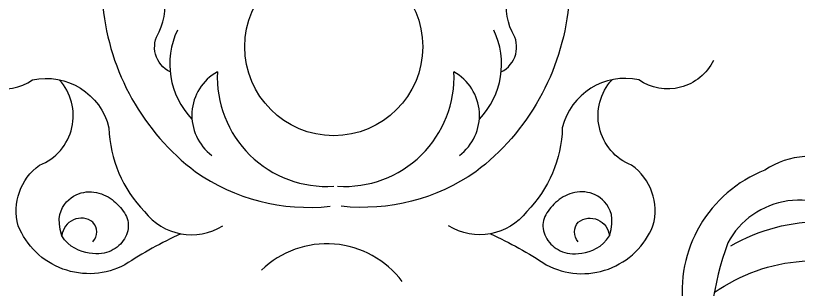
# Model space of a CAD drawing. Header units: millimetres. Extents: x -159346 to -157016, y -80163 to -78851.
# Drawn here: x -157272.36 to -157240.61, y -79003.94 to -78992.84 of the extents above; entities that cross this region are included whole.
import ezdxf

# ---------------------------------------------------------------- set-up
doc = ezdxf.new("R2010")
doc.units = ezdxf.units.MM
doc.header["$LTSCALE"] = 2
doc.header["$MEASUREMENT"] = 0
doc.layers.add('3', color=3, linetype='CONTINUOUS')
doc.layers.add('4', color=4, linetype='CONTINUOUS')

msp = doc.modelspace()

# ---------------------------------------------------------------- linework, layer by layer
at = {"layer": '3', "color": 0}
for points in [[(-157268.53, -78989.893, -0.561781), (-157269.857, -78988.936, -0.538547), (-157269.145, -78984.372, 0.054264), (-157267.425, -78983.855, 0.359952), (-157266.319, -78981.94, 0.602946), (-157267.867, -78981.793, -0.466924), (-157269.562, -78982.014, -0.557579), (-157269.636, -78980.688, 0.546986), (-157270.668, -78979.436, 0.363293), (-157271.921, -78981.277, 0.404797), (-157270.815, -78983.56, -0.398519), (-157271.331, -78985.18, 0.368825), (-157271.553, -78989.967, -0.151067), (-157268.825, -78992.471, 0.208849), (-157265.066, -78999.172, 0.180731), (-157259.611, -79000.571)], [(-157250.237, -78989.893, 0.561781), (-157248.91, -78988.936, 0.538547), (-157249.622, -78984.372, -0.054264), (-157251.342, -78983.855, -0.359952), (-157252.448, -78981.94, -0.602946), (-157250.9, -78981.793, 0.466924), (-157249.205, -78982.014, 0.557579), (-157249.131, -78980.688, -0.546986), (-157248.099, -78979.436, -0.363293), (-157246.846, -78981.277, -0.404797), (-157247.952, -78983.56, 0.398519), (-157247.436, -78985.18, -0.368825), (-157247.214, -78989.967, 0.151067), (-157249.942, -78992.471, -0.208849), (-157253.701, -78999.172, -0.180731), (-157259.156, -79000.571)], [(-157266.098, -78995.122, -0.454113), (-157266.54, -78993.501, 0.348284), (-157267.277, -78990.409, 0.348284)], [(-157252.669, -78995.122, 0.454113), (-157252.227, -78993.501, -0.348284), (-157251.49, -78990.409, -0.348284)], [(-157274.71, -78994.657, 0.458152), (-157271.68, -78995.45, -0.408976), (-157268.579, -78997.395, 0.188573), (-157267.136, -79000.782, 0.389296), (-157263.962, -79001.359)], [(-157244.057, -78994.657, -0.458152), (-157247.087, -78995.45, 0.408976), (-157250.188, -78997.395, -0.188573), (-157251.631, -79000.782, -0.389296), (-157254.805, -79001.359)], [(-157265.661, -79001.688, 0.039585), (-157267.929, -79002.944, -0.445386), (-157272.257, -79001.359, -0.318373), (-157271.392, -78998.909, 0.526288), (-157270.596, -78995.442, 0.526288)], [(-157253.106, -79001.688, -0.039585), (-157250.838, -79002.944, 0.445386), (-157246.51, -79001.359, 0.318373), (-157247.375, -78998.909, -0.526288), (-157248.171, -78995.442, -0.526288)], [(-157236.963, -79001.717, 0.597201), (-157241.971, -78999.106, 0.346566), (-157245.281, -79004.774, 0.013773), (-157245.872, -79010.796, -0.46999), (-157254.618, -79014.81, -0.311754), (-157259.109, -79017.762, -0.311754)], [(-157238.233, -79001.336, 0.511178), (-157243.476, -79002.06, 0.101647), (-157244.231, -79007.268, -0.234748), (-157246.289, -79013.984, -0.231473), (-157251.154, -79015.382, -0.166938)], [(-157269.228, -79002.007, 0.389371), (-157269.228, -79001.215, 0.588679), (-157270.489, -79001.769)], [(-157249.539, -79002.007, -0.389371), (-157249.539, -79001.215, -0.588679), (-157248.278, -79001.769)], [(-157243.358, -79002.182, -0.275708), (-157235.888, -79002.257, -0.756539), (-157239.133, -79010.926, -0.543413), (-157245.245, -79019.519, -0.313806), (-157259.384, -79028.403, -0.30761)], [(-157244.026, -79004.074, -0.277072), (-157236.749, -79003.536, -0.673636), (-157240.695, -79010.234, -0.639973), (-157246.876, -79018.235, -0.390981), (-157259.384, -79027.309, -0.387014)]]:
    msp.add_lwpolyline(points, format="xyb", dxfattribs=at)
for points in [[(-157270.489, -79001.769), (-157270.559, -79001.51), (-157270.592, -79001.282), (-157270.594, -79001.08), (-157270.57, -79000.904), (-157270.523, -79000.75), (-157270.459, -79000.615), (-157270.382, -79000.498), (-157270.296, -79000.396), (-157270.205, -79000.307), (-157270.111, -79000.23), (-157270.013, -79000.164), (-157269.914, -79000.109), (-157269.812, -79000.065), (-157269.708, -79000.031), (-157269.604, -79000.007), (-157269.499, -78999.992), (-157269.394, -78999.985), (-157269.29, -78999.987), (-157269.187, -78999.996), (-157269.085, -79000.013), (-157268.985, -79000.037), (-157268.888, -79000.068), (-157268.794, -79000.104), (-157268.703, -79000.146), (-157268.616, -79000.192), (-157268.533, -79000.244), (-157268.454, -79000.299), (-157268.379, -79000.358), (-157268.308, -79000.421), (-157268.24, -79000.486), (-157268.176, -79000.553), (-157268.115, -79000.622), (-157268.057, -79000.693), (-157268.004, -79000.765), (-157267.955, -79000.838), (-157267.912, -79000.913), (-157267.874, -79000.989), (-157267.843, -79001.067), (-157267.819, -79001.147), (-157267.803, -79001.228), (-157267.795, -79001.311), (-157267.795, -79001.394), (-157267.803, -79001.479), (-157267.818, -79001.563), (-157267.841, -79001.646), (-157267.871, -79001.729), (-157267.907, -79001.809), (-157267.95, -79001.887), (-157267.998, -79001.962), (-157268.053, -79002.034), (-157268.113, -79002.102), (-157268.179, -79002.166), (-157268.25, -79002.225), (-157268.326, -79002.28), (-157268.406, -79002.33), (-157268.491, -79002.374), (-157268.581, -79002.413), (-157268.676, -79002.446), (-157268.776, -79002.471), (-157268.882, -79002.489), (-157268.994, -79002.499), (-157269.114, -79002.5), (-157269.241, -79002.493), (-157269.376, -79002.475), (-157269.519, -79002.446), (-157269.667, -79002.405), (-157269.817, -79002.349), (-157269.967, -79002.276), (-157270.112, -79002.184), (-157270.249, -79002.07), (-157270.376, -79001.933), (-157270.489, -79001.769)], [(-157248.278, -79001.769), (-157248.208, -79001.51), (-157248.175, -79001.282), (-157248.173, -79001.08), (-157248.197, -79000.904), (-157248.244, -79000.75), (-157248.308, -79000.615), (-157248.385, -79000.498), (-157248.471, -79000.396), (-157248.562, -79000.307), (-157248.656, -79000.23), (-157248.754, -79000.164), (-157248.853, -79000.109), (-157248.955, -79000.065), (-157249.059, -79000.031), (-157249.163, -79000.007), (-157249.268, -78999.992), (-157249.373, -78999.985), (-157249.477, -78999.987), (-157249.58, -78999.996), (-157249.682, -79000.013), (-157249.782, -79000.037), (-157249.879, -79000.068), (-157249.973, -79000.104), (-157250.064, -79000.146), (-157250.151, -79000.192), (-157250.234, -79000.244), (-157250.313, -79000.299), (-157250.388, -79000.358), (-157250.459, -79000.421), (-157250.527, -79000.486), (-157250.591, -79000.553), (-157250.652, -79000.622), (-157250.71, -79000.693), (-157250.763, -79000.765), (-157250.812, -79000.838), (-157250.855, -79000.913), (-157250.893, -79000.989), (-157250.924, -79001.067), (-157250.948, -79001.147), (-157250.964, -79001.228), (-157250.972, -79001.311), (-157250.972, -79001.394), (-157250.964, -79001.479), (-157250.949, -79001.563), (-157250.926, -79001.646), (-157250.896, -79001.729), (-157250.86, -79001.809), (-157250.817, -79001.887), (-157250.769, -79001.962), (-157250.714, -79002.034), (-157250.654, -79002.102), (-157250.588, -79002.166), (-157250.517, -79002.225), (-157250.442, -79002.28), (-157250.361, -79002.33), (-157250.276, -79002.374), (-157250.186, -79002.413), (-157250.091, -79002.446), (-157249.991, -79002.471), (-157249.885, -79002.489), (-157249.773, -79002.499), (-157249.653, -79002.5), (-157249.526, -79002.493), (-157249.391, -79002.475), (-157249.248, -79002.446), (-157249.1, -79002.405), (-157248.95, -79002.349), (-157248.8, -79002.276), (-157248.655, -79002.184), (-157248.518, -79002.07), (-157248.391, -79001.933), (-157248.278, -79001.769)]]:
    msp.add_lwpolyline(points, dxfattribs=at)
msp.add_circle((-157259.462, -78994.102), 3.609, dxfattribs=at)
for centre, radius, start, end in [((-157259.384, -78999.26), 38.741, 317.0767, 222.9233), ((-157262.9, -78994.806), 3.214, 154.609, 223.9546), ((-157255.867, -78994.806), 3.214, 316.0454, 25.391), ((-157263.198, -78996.887), 2.02, 119.1045, 233.4252), ((-157259.743, -78995.327), 4.443, 177.3523, 273.608), ((-157259.024, -78995.327), 4.443, 266.392, 2.6477), ((-157255.569, -78996.887), 2.02, 306.5748, 60.8955), ((-157259.742, -79005.906), 3.814, 36.7264, 134.0615)]:
    msp.add_arc(centre, radius, start, end, dxfattribs=at)
at = {"layer": '4', "color": 0}
msp.add_arc((-157259.384, -78999.26), 39.596, 314.4676, 225.5324, dxfattribs=at)

doc.saveas('drawing.dxf')
